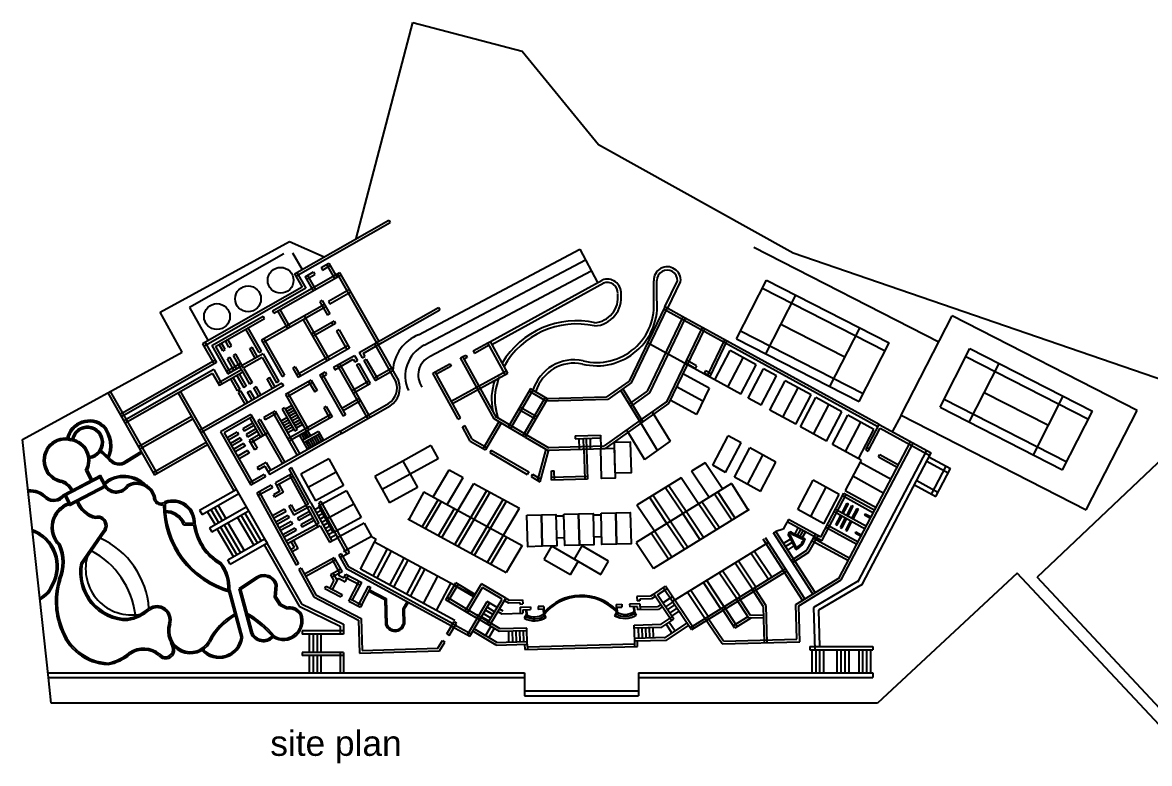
# Model space of a CAD drawing. Extents: x -2888 to 8486, y -2377 to 1555.
# Drawn here: x 596 to 1283, y -2377 to -1926 of the extents above; entities that cross this region are included whole.
import ezdxf

# ---------------------------------------------------------------- set-up
doc = ezdxf.new("R2010")
doc.units = 0
doc.layers.add('MIMIC_SIZE', color=7, linetype='CONTINUOUS')
doc.styles.get("Standard").update_dxf_attribs({"font": 'arial.ttf'})

msp = doc.modelspace()

# ---------------------------------------------------------------- linework, layer by layer
at = {"layer": 'MIMIC_SIZE', "color": 0}
for p, q in [((799.72, -2057.251), (834.29, -1925.551)), ((834.29, -1925.551), (900.88, -1943.031)), ((900.88, -1943.031), (947.295, -1999.959)), ((947.295, -1999.959), (1066.019, -2065.819)), ((762.163, -2078.669), (819.568, -2045.932)), ((819.568, -2045.932), (820.412, -2047.412)), ((763.008, -2080.15), (820.412, -2047.412)), ((680.356, -2102.005), (759.011, -2059.08)), ((759.011, -2059.08), (780.297, -2068.328)), ((755.61, -2066.509), (698.139, -2099.284)), ((761.002, -2065.975), (766.749, -2076.054)), ((837.807, -2115.827), (936.016, -2063.699)), ((936.016, -2063.699), (946.803, -2084.021)), ((1154.708, -2120.289), (1041.977, -2062.64)), ((1066.019, -2065.819), (1345.155, -2161.97)), ((778.325, -2074.905), (783.067, -2072.201)), ((779.17, -2076.386), (783.911, -2073.682)), ((781.586, -2073.045), (786.473, -2081.615)), ((783.067, -2072.201), (787.954, -2080.77)), ((841.183, -2122.188), (939.393, -2070.06)), ((748.653, -2101.222), (789.65, -2077.841)), ((749.497, -2102.702), (790.494, -2079.322)), ((762.163, -2078.669), (766.818, -2086.83)), ((763.644, -2077.825), (769.143, -2087.467)), ((768.615, -2080.443), (773.661, -2077.565)), ((768.615, -2080.443), (773.503, -2089.012)), ((769.46, -2081.923), (774.505, -2079.046)), ((770.096, -2079.598), (774.983, -2088.168)), ((773.661, -2077.565), (774.505, -2079.046)), ((778.325, -2074.905), (779.17, -2076.386)), ((788.169, -2078.686), (812.114, -2120.672)), ((789.65, -2077.841), (813.594, -2119.827)), ((844.769, -2128.944), (942.978, -2076.816)), ((766.818, -2086.83), (706.153, -2121.427)), ((769.143, -2087.467), (706.997, -2122.908)), ((881.488, -2119.947), (949.648, -2082.456)), ((882.452, -2121.699), (950.612, -2084.208)), ((981.033, -2094.299), (981.033, -2082.914)), ((983.023, -2094.094), (983.032, -2082.847)), ((987.754, -2098.764), (995.496, -2082.926)), ((989.551, -2099.642), (997.462, -2083.46)), ((1031.55, -2118.324), (1049.812, -2082.613)), ((1047.338, -2087.451), (1122.042, -2125.653)), ((1049.812, -2082.613), (1124.516, -2120.815)), ((795.612, -2088.296), (782.766, -2095.623)), ((796.457, -2089.777), (783.61, -2097.103)), ((1049.376, -2127.44), (1067.637, -2091.729)), ((698.139, -2099.284), (709.635, -2119.442)), ((780.42, -2097.28), (742.009, -2119.186)), ((781.264, -2098.761), (742.853, -2120.667)), ((748.653, -2101.222), (749.497, -2102.702)), ((759.499, -2111.174), (753.399, -2100.477)), ((779.784, -2099.605), (768.614, -2105.975)), ((779.106, -2094.976), (777.625, -2095.821)), ((777.625, -2095.821), (782.231, -2103.896)), ((779.106, -2094.976), (783.711, -2103.052)), ((782.766, -2095.623), (783.61, -2097.103)), ((814.797, -2119.141), (849.902, -2099.121)), ((815.642, -2120.622), (850.746, -2100.602)), ((849.902, -2099.121), (850.746, -2100.602)), ((987.748, -2098.776), (966.038, -2143.989)), ((989.259, -2099.502), (967.361, -2145.106)), ((1117.556, -2171.928), (987.022, -2100.289)), ((1000.301, -2105.665), (987.748, -2098.776)), ((693.722, -2126.496), (680.356, -2102.005)), ((711.688, -2122.302), (743.024, -2104.432)), ((714.013, -2122.939), (743.868, -2105.912)), ((743.868, -2105.912), (743.024, -2104.432)), ((758.018, -2112.018), (751.918, -2101.322)), ((767.456, -2106.636), (781.808, -2131.8)), ((768.093, -2104.311), (783.288, -2130.956)), ((786.246, -2107.497), (772.439, -2115.372)), ((783.711, -2103.052), (782.231, -2103.896)), ((783.711, -2103.052), (782.231, -2103.896)), ((786.246, -2107.497), (787.091, -2108.978)), ((998.79, -2104.94), (977.08, -2150.152)), ((1000.301, -2105.665), (978.403, -2151.27)), ((1118.363, -2170.459), (1000.301, -2105.665)), ((1131.908, -2164.874), (1162.875, -2104.318)), ((1275.606, -2161.967), (1162.875, -2104.318)), ((740.621, -2126.65), (732.494, -2112.399)), ((742.102, -2125.806), (733.975, -2111.555)), ((787.091, -2108.978), (773.283, -2116.853)), ((784.766, -2108.342), (785.61, -2109.822)), ((789.297, -2112.846), (787.816, -2113.69)), ((789.297, -2112.846), (787.816, -2113.69)), ((787.816, -2113.69), (794.135, -2124.77)), ((789.297, -2112.846), (795.615, -2123.926)), ((1010.528, -2111.382), (988.818, -2156.594)), ((1012.039, -2112.107), (990.141, -2157.712)), ((1034.024, -2113.486), (1108.728, -2151.688)), ((1097.559, -2129.555), (1058.507, -2109.584)), ((1088.429, -2147.411), (1106.69, -2111.7)), ((706.153, -2121.427), (713.112, -2133.63)), ((707.633, -2120.583), (714.592, -2132.786)), ((718.444, -2125.564), (716.226, -2121.676)), ((719.924, -2124.72), (717.707, -2120.832)), ((722.224, -2123.408), (720.007, -2119.521)), ((723.704, -2122.564), (721.487, -2118.676)), ((742.009, -2119.186), (754.616, -2141.292)), ((743.489, -2118.342), (756.096, -2140.448)), ((801.631, -2126.65), (814.797, -2119.141)), ((803.956, -2127.286), (815.642, -2120.622)), ((810.797, -2121.422), (823.956, -2144.497)), ((812.278, -2120.578), (825.503, -2143.767)), ((871.096, -2125.663), (880.02, -2120.755)), ((880.02, -2120.755), (881.488, -2119.947)), ((890.599, -2139.988), (880.02, -2120.755)), ((892.067, -2139.18), (881.488, -2119.947)), ((1034.153, -2151.993), (976.855, -2120.548)), ((1024.166, -2118.867), (1013.835, -2140.382)), ((1025.677, -2119.592), (1015.306, -2141.19)), ((1031.55, -2118.324), (1106.254, -2156.526)), ((1106.254, -2156.526), (1124.516, -2120.815)), ((596.426, -2179.594), (693.722, -2126.496)), ((711.688, -2122.302), (721.539, -2139.575)), ((714.013, -2122.939), (723.02, -2138.731)), ((718.444, -2125.564), (719.924, -2124.72)), ((722.224, -2123.408), (723.704, -2122.564)), ((726.372, -2127.62), (724.891, -2128.464)), ((729.848, -2137.155), (724.891, -2128.464)), ((731.328, -2136.311), (726.372, -2127.62)), ((742.981, -2127.347), (730.331, -2134.561)), ((734.834, -2124.136), (736.314, -2123.291)), ((738.215, -2130.065), (734.834, -2124.136)), ((739.696, -2129.221), (736.314, -2123.291)), ((740.621, -2126.65), (742.102, -2125.806)), ((742.981, -2127.347), (752.665, -2144.328)), ((794.771, -2122.445), (763.486, -2140.287)), ((795.615, -2123.926), (764.33, -2141.767)), ((785.852, -2135.649), (798.626, -2128.364)), ((798.626, -2128.364), (800.437, -2131.539)), ((801.631, -2126.65), (803.442, -2129.825)), ((803.956, -2127.286), (804.922, -2128.981)), ((864.767, -2129.145), (866.566, -2128.155)), ((866.566, -2128.155), (867.374, -2129.623)), ((871.096, -2125.663), (871.904, -2127.131)), ((880.828, -2122.223), (871.904, -2127.131)), ((1018.327, -2143.308), (1027.701, -2125.431)), ((1043.527, -2134.116), (1027.701, -2125.431)), ((1155.502, -2159.867), (1173.764, -2124.156)), ((1173.764, -2124.156), (1248.467, -2162.358)), ((713.748, -2131.305), (655.816, -2164.343)), ((714.592, -2132.786), (656.661, -2165.824)), ((720.695, -2138.095), (729.486, -2133.081)), ((722.755, -2129.683), (721.274, -2130.527)), ((725.233, -2137.469), (721.274, -2130.527)), ((721.539, -2139.575), (730.331, -2134.561)), ((726.713, -2136.624), (722.755, -2129.683)), ((742.345, -2129.672), (731.175, -2136.042)), ((742.345, -2129.672), (751.184, -2145.172)), ((762.59, -2135.275), (761.109, -2136.12)), ((762.59, -2135.275), (761.109, -2136.12)), ((762.59, -2135.275), (765.811, -2140.923)), ((786.696, -2137.129), (797.99, -2130.689)), ((788.073, -2134.382), (806.631, -2166.922)), ((789.553, -2133.538), (808.111, -2166.078)), ((797.99, -2130.689), (798.956, -2132.383)), ((798.956, -2132.383), (800.437, -2131.539)), ((799.939, -2134.107), (801.42, -2133.263)), ((799.939, -2134.107), (806.873, -2146.266)), ((801.42, -2133.263), (808.354, -2145.422)), ((803.442, -2129.825), (804.922, -2128.981)), ((804.425, -2131.549), (805.905, -2130.704)), ((804.425, -2131.549), (811.359, -2143.708)), ((805.905, -2130.704), (812.84, -2142.864)), ((847.918, -2138.412), (856.842, -2133.504)), ((857.65, -2134.972), (848.726, -2139.88)), ((856.842, -2133.504), (857.65, -2134.972)), ((863.298, -2129.952), (864.767, -2129.145)), ((883.741, -2167.118), (863.298, -2129.952)), ((885.21, -2166.311), (864.767, -2129.145)), ((867.374, -2129.623), (865.574, -2130.613)), ((1006.387, -2136.295), (1000.197, -2132.898)), ((1007.114, -2134.782), (1000.924, -2131.385)), ((1007.114, -2134.782), (1006.387, -2136.295)), ((1026.24, -2147.65), (1035.614, -2129.774)), ((1034.153, -2151.993), (1043.527, -2134.116)), ((1171.29, -2128.994), (1245.993, -2167.196)), ((1173.327, -2168.982), (1191.589, -2133.272)), ((712.914, -2137.027), (658.074, -2168.302)), ((712.278, -2139.352), (658.918, -2169.782)), ((712.278, -2139.352), (716.489, -2146.736)), ((712.914, -2137.027), (717.97, -2145.892)), ((729.848, -2137.155), (715.645, -2145.255)), ((730.692, -2138.636), (716.489, -2146.736)), ((728.974, -2149.172), (725.015, -2142.23)), ((727.228, -2140.968), (731.187, -2147.91)), ((728.709, -2140.123), (732.668, -2147.065)), ((729.848, -2137.155), (734.804, -2145.847)), ((731.328, -2136.311), (736.285, -2145.002)), ((745.434, -2142.724), (746.915, -2141.879)), ((750.296, -2147.809), (746.915, -2141.879)), ((754.616, -2141.292), (756.096, -2140.448)), ((761.109, -2136.12), (764.33, -2141.767)), ((777.515, -2140.403), (780.9, -2138.473)), ((777.515, -2140.403), (791.746, -2165.357)), ((778.359, -2141.884), (781.744, -2139.953)), ((778.996, -2139.559), (793.227, -2164.513)), ((780.9, -2138.473), (781.744, -2139.953)), ((785.852, -2135.649), (786.696, -2137.129)), ((810.515, -2142.227), (821.162, -2136.155)), ((811.359, -2143.708), (822.006, -2137.636)), ((846.45, -2139.22), (847.918, -2138.412)), ((861.82, -2167.163), (846.45, -2139.22)), ((863.289, -2166.355), (847.918, -2138.412)), ((857.69, -2156.177), (891.26, -2137.711)), ((858.498, -2157.645), (892.067, -2139.18)), ((886.1, -2144.179), (887.185, -2141.194)), ((1014.755, -2148.365), (998.826, -2139.624)), ((1012.566, -2137.774), (1011.839, -2139.287)), ((1015.306, -2141.19), (1011.839, -2139.287)), ((1016.033, -2139.677), (1012.566, -2137.774)), ((1038.639, -2154.455), (1048.013, -2136.578)), ((1046.552, -2158.798), (1055.926, -2140.921)), ((1055.926, -2140.921), (1048.013, -2136.578)), ((754.515, -2145.403), (704.198, -2174.098)), ((755.36, -2146.883), (705.042, -2175.579)), ((727.493, -2150.016), (723.535, -2143.074)), ((728.974, -2149.172), (727.493, -2150.016)), ((732.668, -2147.065), (731.187, -2147.91)), ((736.285, -2145.002), (734.804, -2145.847)), ((737.302, -2148.253), (738.783, -2147.408)), ((740.151, -2153.248), (737.302, -2148.253)), ((741.631, -2152.404), (738.783, -2147.408)), ((748.816, -2148.653), (745.434, -2142.724)), ((752.665, -2144.328), (751.184, -2145.172)), ((754.515, -2145.403), (755.36, -2146.883)), ((772.257, -2143.402), (756.689, -2152.28)), ((773.101, -2144.882), (757.534, -2153.76)), ((770.776, -2144.246), (774.45, -2150.689)), ((772.257, -2143.402), (775.931, -2149.845)), ((796.957, -2149.959), (807.51, -2143.941)), ((797.801, -2151.44), (808.354, -2145.422)), ((826.349, -2148.691), (826.378, -2148.743)), ((905.943, -2148.815), (892.354, -2172.137)), ((916.324, -2154.865), (905.943, -2148.815)), ((966.038, -2143.989), (952.047, -2153.879)), ((967.361, -2145.106), (953.014, -2155.247)), ((962.284, -2148.695), (974.493, -2168.773)), ((1010.921, -2156.349), (994.993, -2147.607)), ((1014.755, -2148.365), (1007.088, -2164.332)), ((1051.779, -2161.666), (1061.152, -2143.789)), ((1059.692, -2166.009), (1069.065, -2148.132)), ((1076.978, -2152.475), (1061.152, -2143.789)), ((648.353, -2151.255), (676.927, -2201.359)), ((649.849, -2150.439), (678.407, -2200.515)), ((691.228, -2151.356), (725.16, -2210.856)), ((692.708, -2150.512), (744.07, -2240.574)), ((729.518, -2150.126), (728.038, -2150.97)), ((732.14, -2158.163), (728.038, -2150.97)), ((733.62, -2157.319), (729.518, -2150.126)), ((733.568, -2150.729), (735.049, -2149.884)), ((736.417, -2155.724), (733.568, -2150.729)), ((737.898, -2154.88), (735.049, -2149.884)), ((756.689, -2152.28), (769.487, -2174.72)), ((758.17, -2151.435), (770.967, -2173.876)), ((775.931, -2149.845), (774.45, -2150.689)), ((801.611, -2154.681), (791.053, -2160.702)), ((802.456, -2156.161), (791.898, -2162.182)), ((907.391, -2149.659), (893.802, -2172.981)), ((914.876, -2154.021), (901.287, -2177.342)), ((916.324, -2154.865), (902.735, -2178.186)), ((915.432, -2156.284), (905.1, -2150.263)), ((953.014, -2155.247), (915.432, -2156.284)), ((952.047, -2153.879), (916.324, -2154.865)), ((960.852, -2149.565), (973.121, -2169.743)), ((977.08, -2150.152), (965.98, -2157.999)), ((978.403, -2151.27), (966.853, -2159.434)), ((1007.088, -2164.332), (991.16, -2155.59)), ((1046.552, -2158.798), (1038.639, -2154.455)), ((1067.605, -2170.352), (1076.978, -2152.475)), ((1070.553, -2171.97), (1079.926, -2154.093)), ((1095.752, -2162.778), (1079.926, -2154.093)), ((1157.976, -2155.029), (1232.679, -2193.231)), ((1221.511, -2171.098), (1182.458, -2151.127)), ((1212.38, -2188.953), (1230.642, -2153.243)), ((750.374, -2162.301), (743.43, -2166.261)), ((750.374, -2162.301), (765.325, -2188.517)), ((756.134, -2160.291), (754.653, -2161.135)), ((754.653, -2161.135), (762.277, -2174.504)), ((756.134, -2160.291), (763.758, -2173.66)), ((760.485, -2158.936), (756.618, -2161.141)), ((761.308, -2160.379), (757.441, -2162.584)), ((762.131, -2161.822), (758.265, -2164.028)), ((781.427, -2159.482), (779.947, -2160.327)), ((779.947, -2160.327), (783.573, -2166.686)), ((781.427, -2159.482), (785.054, -2165.842)), ((789.97, -2174.462), (819.51, -2157.615)), ((790.814, -2175.942), (820.384, -2159.079)), ((884.708, -2160.592), (886.018, -2166.505)), ((909.005, -2167.315), (898.672, -2161.294)), ((909.897, -2165.895), (899.516, -2159.846)), ((989.174, -2156.343), (950.805, -2183.464)), ((990.141, -2157.712), (951.359, -2185.125)), ((988.818, -2156.594), (973.62, -2167.338)), ((980.137, -2162.731), (991.027, -2180.641)), ((1067.605, -2170.352), (1051.779, -2161.666)), ((1078.466, -2176.312), (1087.839, -2158.436)), ((1086.379, -2180.655), (1095.752, -2162.778)), ((1155.502, -2159.867), (1230.205, -2198.069)), ((1321.402, -2162.493), (1214.6, -2263.458)), ((1230.205, -2198.069), (1248.467, -2162.358)), ((1244.639, -2222.523), (1275.606, -2161.967)), ((699.389, -2165.666), (667.079, -2184.092)), ((700.233, -2167.147), (667.924, -2185.573)), ((735.58, -2164.319), (717.023, -2174.901)), ((736.424, -2165.799), (719.348, -2175.537)), ((736.661, -2169.656), (730.596, -2173.114)), ((734.943, -2166.644), (741.53, -2178.192)), ((735.58, -2164.319), (743.01, -2177.348)), ((741.325, -2167.462), (739.844, -2168.306)), ((739.844, -2168.306), (754.795, -2194.522)), ((741.325, -2167.462), (756.275, -2193.678)), ((743.43, -2166.261), (744.275, -2167.742)), ((751.218, -2163.782), (744.275, -2167.742)), ((748.893, -2163.145), (763.844, -2189.361)), ((757.607, -2166.316), (753.877, -2168.443)), ((758.43, -2167.759), (754.7, -2169.887)), ((759.254, -2169.202), (755.523, -2171.33)), ((784.21, -2164.361), (758.084, -2179.261)), ((785.054, -2165.842), (758.928, -2180.741)), ((762.955, -2163.266), (759.088, -2165.471)), ((763.778, -2164.709), (759.911, -2166.915)), ((764.601, -2166.153), (760.734, -2168.358)), ((765.424, -2167.596), (761.557, -2169.802)), ((766.247, -2169.04), (762.381, -2171.245)), ((793.227, -2164.513), (791.746, -2165.357)), ((861.82, -2167.163), (863.289, -2166.355)), ((886.599, -2168.784), (877.051, -2185.17)), ((888.047, -2169.628), (878.499, -2186.014)), ((892.354, -2172.137), (883.741, -2167.118)), ((893.197, -2170.689), (884.585, -2165.67)), ((972.287, -2168.28), (983.177, -2186.19)), ((1090.026, -2182.657), (1099.399, -2164.78)), ((1097.939, -2186.999), (1107.312, -2169.123)), ((1115.225, -2173.465), (1099.399, -2164.78)), ((1131.908, -2164.874), (1126.417, -2174.879)), ((1131.908, -2164.874), (1244.639, -2222.523)), ((717.023, -2174.901), (735.581, -2207.442)), ((719.348, -2175.537), (737.061, -2206.597)), ((727.131, -2175.091), (721.066, -2178.549)), ((727.975, -2176.571), (721.91, -2180.03)), ((727.131, -2175.091), (727.975, -2176.571)), ((730.596, -2173.114), (731.441, -2174.595)), ((737.505, -2171.136), (731.441, -2174.595)), ((738.667, -2173.174), (732.603, -2176.632)), ((732.603, -2176.632), (733.447, -2178.113)), ((739.512, -2174.654), (733.447, -2178.113)), ((740.685, -2176.712), (734.62, -2180.17)), ((745.986, -2175.651), (735.465, -2181.651)), ((789.97, -2174.462), (746.178, -2199.436)), ((790.814, -2175.942), (747.023, -2200.916)), ((760.077, -2170.646), (756.346, -2172.773)), ((760.9, -2172.089), (757.169, -2174.217)), ((761.723, -2173.533), (757.993, -2175.66)), ((763.758, -2173.66), (762.277, -2174.504)), ((767.071, -2170.483), (763.204, -2172.688)), ((766.401, -2176.48), (768.162, -2179.568)), ((776.712, -2174.693), (766.941, -2180.265)), ((767.622, -2175.783), (769.384, -2178.872)), ((777.556, -2176.174), (767.785, -2181.746)), ((768.844, -2175.087), (770.605, -2178.175)), ((770.065, -2174.39), (771.826, -2177.479)), ((776.712, -2174.693), (779.866, -2180.224)), ((789.97, -2174.462), (790.814, -2175.942)), ((864.454, -2171.951), (865.922, -2171.144)), ((869.213, -2180.603), (864.454, -2171.951)), ((870.458, -2179.389), (865.922, -2171.144)), ((902.686, -2178.158), (892.354, -2172.137)), ((903.578, -2176.738), (893.197, -2170.689)), ((903.53, -2176.71), (917.147, -2184.645)), ((964.436, -2173.829), (975.326, -2191.739)), ((1086.379, -2180.655), (1070.553, -2171.97)), ((1105.852, -2191.342), (1115.225, -2173.465)), ((1110.225, -2185.978), (1118.363, -2170.459)), ((1111.695, -2186.785), (1119.054, -2172.75)), ((1118.363, -2170.459), (1150.024, -2187.835)), ((1119.054, -2172.75), (1149.246, -2189.319)), ((612.263, -2324.74), (596.426, -2179.594)), ((708.392, -2181.453), (676.082, -2199.878)), ((709.236, -2182.933), (676.927, -2201.359)), ((729.137, -2178.609), (723.072, -2182.068)), ((729.981, -2180.09), (723.917, -2183.548)), ((731.155, -2182.147), (725.09, -2185.606)), ((731.999, -2183.628), (725.934, -2187.086)), ((729.137, -2178.609), (729.981, -2180.09)), ((731.155, -2182.147), (731.999, -2183.628)), ((734.62, -2180.17), (737.827, -2185.793)), ((736.101, -2179.326), (739.307, -2184.948)), ((765.18, -2177.176), (770.095, -2185.796)), ((769.007, -2181.049), (771.317, -2185.1)), ((770.228, -2180.353), (772.538, -2184.403)), ((771.449, -2179.656), (773.759, -2183.707)), ((772.671, -2178.96), (774.981, -2183.01)), ((773.892, -2178.263), (776.202, -2182.314)), ((775.113, -2177.567), (777.423, -2181.617)), ((776.335, -2176.87), (778.645, -2180.921)), ((845.253, -2183.391), (828.223, -2192.743)), ((845.253, -2183.391), (849.705, -2191.498)), ((869.213, -2180.603), (878.499, -2186.014)), ((870.458, -2179.389), (879.342, -2184.566)), ((902.686, -2178.158), (916.303, -2186.093)), ((916.257, -2184.417), (950.805, -2183.464)), ((933.123, -2177.47), (948.592, -2177.043)), ((933.123, -2177.47), (933.169, -2179.145)), ((933.169, -2179.145), (948.638, -2178.718)), ((935.504, -2179.08), (935.683, -2185.558)), ((937.98, -2179.012), (938.159, -2185.489)), ((939.98, -2178.957), (940.159, -2185.434)), ((942.218, -2178.895), (942.397, -2185.372)), ((948.592, -2177.043), (948.817, -2185.195)), ((991.027, -2180.641), (975.326, -2191.739)), ((1016.963, -2195.301), (1026.337, -2177.424)), ((1024.876, -2199.644), (1034.25, -2181.767)), ((1034.25, -2181.767), (1026.337, -2177.424)), ((1107.39, -2192.186), (1090.026, -2182.657)), ((1093.878, -2264.433), (1137.597, -2181.051)), ((1095.362, -2265.211), (1139.082, -2181.829)), ((643.865, -2187.079), (648.835, -2191.69)), ((644.545, -2186.346), (649.515, -2190.957)), ((659.429, -2192.671), (668.633, -2186.9)), ((659.96, -2193.518), (669.164, -2187.748)), ((733.586, -2186.411), (727.522, -2189.87)), ((734.431, -2187.892), (728.366, -2191.35)), ((733.586, -2186.411), (734.431, -2187.892)), ((737.827, -2185.793), (739.307, -2184.948)), ((881.979, -2186.102), (881.135, -2187.55)), ((881.135, -2187.55), (904.005, -2200.877)), ((881.979, -2186.102), (904.849, -2199.429)), ((915.389, -2185.56), (910.241, -2204.511)), ((917.006, -2185.999), (911.74, -2205.385)), ((916.303, -2186.093), (951.359, -2185.125)), ((938.484, -2185.48), (938.991, -2203.865)), ((940.159, -2185.434), (940.667, -2203.819)), ((1030.304, -2202.622), (1039.677, -2184.746)), ((1038.217, -2206.965), (1047.59, -2189.088)), ((1055.503, -2193.431), (1039.677, -2184.746)), ((1105.436, -2266.558), (1147.452, -2186.423)), ((1108.033, -2267.92), (1150.024, -2187.835)), ((1110.225, -2185.978), (1111.695, -2186.785)), ((1111.004, -2184.494), (1112.473, -2185.3)), ((1118.012, -2190.252), (1118.791, -2188.767)), ((1118.012, -2190.252), (1129.475, -2196.542)), ((1118.791, -2188.767), (1130.281, -2195.073)), ((1148.785, -2190.198), (1161.818, -2197.351)), ((744.797, -2193.573), (739.326, -2196.693)), ((739.326, -2196.693), (740.17, -2198.173)), ((744.161, -2195.898), (740.17, -2198.173)), ((744.161, -2195.898), (746.178, -2199.436)), ((744.797, -2193.573), (747.659, -2198.591)), ((758.807, -2197.484), (760.276, -2196.677)), ((772.101, -2218.21), (760.276, -2196.677)), ((783.041, -2191.407), (766.01, -2200.759)), ((783.041, -2191.407), (787.492, -2199.514)), ((828.223, -2192.743), (811.193, -2202.095)), ((828.223, -2192.743), (832.675, -2200.85)), ((828.223, -2192.743), (832.675, -2200.85)), ((849.705, -2191.498), (832.675, -2200.85)), ((1012.345, -2193.893), (1004.089, -2198.992)), ((1022.999, -2209.797), (1012.345, -2193.893)), ((1024.876, -2199.644), (1016.963, -2195.301)), ((1046.13, -2211.308), (1055.503, -2193.431)), ((1106.759, -2193.414), (1097.705, -2210.683)), ((1107.39, -2192.186), (1106.759, -2193.414)), ((1106.759, -2193.414), (1125.673, -2203.794)), ((1147.374, -2192.769), (1160.456, -2199.949)), ((1150.327, -2212.95), (1159.247, -2195.94)), ((1152.899, -2214.362), (1161.818, -2197.351)), ((621.494, -2213.171), (644.017, -2201.38)), ((621.958, -2214.057), (644.481, -2202.266)), ((634.803, -2198.329), (637.918, -2204.573)), ((635.931, -2198.35), (638.804, -2204.109)), ((646.68, -2208.622), (643.131, -2201.844)), ((647.566, -2208.158), (644.017, -2201.38)), ((743.602, -2200.905), (734.736, -2205.961)), ((744.446, -2202.386), (735.581, -2207.442)), ((743.602, -2200.905), (744.446, -2202.386)), ((746.178, -2199.436), (747.023, -2200.916)), ((760.538, -2200.635), (750.52, -2206.136)), ((761.344, -2202.104), (751.327, -2207.605)), ((770.632, -2219.017), (758.807, -2197.484)), ((759.069, -2201.442), (776.399, -2233.001)), ((766.01, -2200.759), (770.462, -2208.866)), ((787.492, -2199.514), (770.462, -2208.866)), ((787.492, -2199.514), (791.944, -2207.62)), ((811.193, -2202.095), (815.645, -2210.202)), ((832.675, -2200.85), (815.645, -2210.202)), ((832.675, -2200.85), (837.126, -2208.957)), ((846.617, -2214.666), (856.377, -2198.198)), ((855.142, -2219.301), (864.902, -2202.833)), ((856.377, -2198.198), (864.902, -2202.833)), ((904.849, -2199.429), (904.005, -2200.877)), ((907.107, -2200.745), (906.263, -2202.193)), ((906.263, -2202.193), (911.74, -2205.385)), ((907.107, -2200.745), (912.195, -2203.71)), ((918.655, -2198.807), (920.331, -2198.76)), ((918.81, -2204.422), (918.655, -2198.807)), ((940.62, -2202.143), (918.764, -2202.747)), ((940.667, -2203.819), (918.81, -2204.422)), ((920.486, -2204.376), (920.331, -2198.76)), ((997.734, -2202.916), (970.783, -2219.559)), ((1008.388, -2218.82), (997.734, -2202.916)), ((1014.743, -2214.896), (1004.089, -2198.992)), ((1046.13, -2211.308), (1030.304, -2202.622)), ((1102.331, -2201.86), (1121.244, -2212.239)), ((624.579, -2219.064), (647.102, -2207.272)), ((625.043, -2219.95), (647.566, -2208.158)), ((704.337, -2222.775), (726.664, -2210.053)), ((747.963, -2207.54), (739.167, -2212.37)), ((748.77, -2209.009), (739.974, -2213.839)), ((747.963, -2207.54), (748.77, -2209.009)), ((753.254, -2211.116), (749.295, -2213.29)), ((751.327, -2207.605), (750.52, -2206.136)), ((753.254, -2211.116), (751.327, -2207.605)), ((755.53, -2211.778), (752.796, -2206.799)), ((770.462, -2208.866), (774.914, -2216.972)), ((791.944, -2207.62), (774.914, -2216.972)), ((793.795, -2210.991), (776.765, -2220.343)), ((793.795, -2210.991), (798.247, -2219.098)), ((815.645, -2210.202), (820.096, -2218.309)), ((837.126, -2208.957), (820.096, -2218.309)), ((861.703, -2222.869), (871.464, -2206.401)), ((869.583, -2227.153), (879.343, -2210.685)), ((871.464, -2206.401), (899.292, -2221.533)), ((1028.463, -2206.423), (970.349, -2242.31)), ((998.728, -2224.786), (988.074, -2208.882)), ((1000.757, -2223.532), (990.104, -2207.628)), ((1028.463, -2206.423), (1038.298, -2222.35)), ((1068.808, -2222.286), (1078.181, -2204.409)), ((1076.721, -2226.629), (1086.094, -2208.752)), ((1094.007, -2213.095), (1078.181, -2204.409)), ((1097.705, -2210.683), (1116.618, -2221.063)), ((1139.866, -2207.209), (1152.899, -2214.362)), ((1141.277, -2204.638), (1154.261, -2211.764)), ((621.181, -2213.428), (621.494, -2213.171)), ((621.494, -2213.171), (625.043, -2219.95)), ((622.38, -2212.708), (625.929, -2219.486)), ((705.798, -2225.339), (728.159, -2212.598)), ((739.167, -2212.37), (763.189, -2256.113)), ((740.636, -2211.564), (764.658, -2255.306)), ((750.102, -2214.759), (749.295, -2213.29)), ((755.53, -2211.778), (750.102, -2214.759)), ((778.457, -2217.336), (776.988, -2218.142)), ((795.578, -2248.513), (778.457, -2217.336)), ((840.976, -2211.598), (832.034, -2228.043)), ((839.873, -2232.773), (849.633, -2216.306)), ((840.976, -2211.598), (900.98, -2244.225)), ((841.969, -2233.913), (851.729, -2217.445)), ((871.678, -2228.292), (881.438, -2211.825)), ((879.557, -2232.577), (889.317, -2216.109)), ((881.653, -2233.716), (891.413, -2217.248)), ((989.068, -2230.751), (978.414, -2214.847)), ((991.097, -2229.498), (980.443, -2213.594)), ((1021.071, -2233.471), (1010.418, -2217.567)), ((1028.702, -2228.759), (1018.048, -2212.854)), ((1030.732, -2227.505), (1020.078, -2211.601)), ((1082.809, -2239.161), (1096.852, -2212.378)), ((1083.5, -2241.452), (1098.322, -2213.184)), ((1084.634, -2230.971), (1094.007, -2213.095)), ((1096.074, -2213.862), (1114.959, -2224.227)), ((1096.852, -2212.378), (1115.766, -2222.757)), ((704.337, -2222.775), (705.798, -2225.339)), ((709.011, -2223.508), (713.725, -2231.521)), ((710.4, -2233.416), (732.727, -2220.694)), ((711.207, -2222.256), (715.922, -2230.269)), ((711.861, -2235.979), (733.995, -2223.368)), ((713.404, -2221.005), (718.118, -2229.018)), ((715.6, -2219.753), (720.315, -2227.766)), ((731.799, -2224.619), (741.742, -2241.52)), ((755.994, -2222.165), (748.667, -2226.188)), ((756.801, -2223.634), (749.474, -2227.657)), ((755.994, -2222.165), (756.801, -2223.634)), ((758.657, -2220.251), (760.126, -2219.444)), ((758.657, -2220.251), (761.717, -2225.824)), ((760.126, -2219.444), (762.38, -2223.548)), ((771.438, -2220.486), (761.717, -2225.824)), ((770.632, -2219.017), (762.38, -2223.548)), ((771.218, -2223.565), (763.891, -2227.589)), ((771.438, -2220.486), (777.062, -2230.725)), ((772.101, -2218.21), (779.337, -2231.388)), ((774.372, -2222.346), (778.156, -2220.268)), ((775.428, -2224.269), (779.212, -2222.192)), ((776.484, -2226.193), (780.268, -2224.115)), ((776.765, -2220.343), (781.217, -2228.45)), ((794.109, -2249.319), (776.988, -2218.142)), ((798.247, -2219.098), (781.217, -2228.45)), ((798.247, -2219.098), (802.699, -2227.204)), ((849.848, -2238.197), (859.608, -2221.729)), ((851.943, -2239.336), (861.703, -2222.869)), ((889.532, -2238), (899.292, -2221.533)), ((981.437, -2235.464), (970.783, -2219.559)), ((1039.116, -2222.327), (981.003, -2258.214)), ((1009.381, -2240.69), (998.728, -2224.786)), ((1011.411, -2239.436), (1000.757, -2223.532)), ((1019.042, -2234.724), (1008.388, -2218.82)), ((1084.634, -2230.971), (1068.808, -2222.286)), ((1090.962, -2223.612), (1109.847, -2233.976)), ((1091.74, -2222.127), (1110.653, -2232.507)), ((1095.819, -2224.366), (1098.975, -2218.346)), ((1096.553, -2224.769), (1099.709, -2218.75)), ((1098.708, -2225.952), (1101.864, -2219.932)), ((1098.975, -2218.346), (1099.709, -2218.75)), ((1099.443, -2226.355), (1102.599, -2220.336)), ((1101.86, -2227.681), (1105.016, -2221.662)), ((1101.864, -2219.932), (1102.599, -2220.336)), ((1102.595, -2228.084), (1105.751, -2222.065)), ((1105.016, -2221.662), (1105.751, -2222.065)), ((1109.571, -2225.601), (1109.96, -2224.858)), ((1109.96, -2224.858), (1113.585, -2226.848)), ((694.566, -2231.642), (700.685, -2231.642)), ((695.224, -2230.642), (701.71, -2230.642)), ((719.342, -2231.717), (729.286, -2248.617)), ((721.539, -2230.465), (731.482, -2247.366)), ((727.406, -2227.122), (737.349, -2244.023)), ((729.602, -2225.871), (739.546, -2242.771)), ((758.057, -2225.922), (750.731, -2229.945)), ((758.864, -2227.391), (751.537, -2231.414)), ((760.112, -2229.664), (752.786, -2233.687)), ((760.919, -2231.133), (753.592, -2235.156)), ((777.062, -2230.725), (757.161, -2241.654)), ((758.057, -2225.922), (758.864, -2227.391)), ((760.112, -2229.664), (760.919, -2231.133)), ((763.891, -2227.589), (764.698, -2229.058)), ((772.024, -2225.034), (764.698, -2229.058)), ((773.397, -2227.534), (766.07, -2231.557)), ((766.07, -2231.557), (766.877, -2233.026)), ((774.204, -2229.003), (766.877, -2233.026)), ((777.541, -2228.116), (781.324, -2226.038)), ((778.597, -2230.039), (782.38, -2227.961)), ((779.337, -2231.388), (784.873, -2241.469)), ((779.653, -2231.962), (783.437, -2229.884)), ((781.217, -2228.45), (785.669, -2236.556)), ((802.699, -2227.204), (785.669, -2236.556)), ((804.55, -2230.575), (787.52, -2239.927)), ((804.55, -2230.575), (809.001, -2238.682)), ((831.215, -2228.066), (891.22, -2260.693)), ((859.822, -2243.621), (869.583, -2227.153)), ((861.918, -2244.76), (871.678, -2228.292)), ((921.49, -2226.203), (926.383, -2226.068)), ((944.126, -2225.578), (949.019, -2225.443)), ((999.721, -2246.655), (989.068, -2230.751)), ((1001.751, -2245.402), (991.097, -2229.498)), ((1061.417, -2231.71), (1060.001, -2234.291)), ((1063.226, -2228.414), (1061.417, -2231.71)), ((1083.5, -2241.452), (1062.42, -2229.884)), ((1082.809, -2239.161), (1063.226, -2228.414)), ((1086.765, -2231.615), (1105.679, -2241.995)), ((1091.969, -2231.708), (1095.04, -2225.85)), ((1091.969, -2231.708), (1092.704, -2232.111)), ((1092.704, -2232.111), (1095.775, -2226.253)), ((1094.859, -2233.294), (1097.93, -2227.436)), ((1095.593, -2233.697), (1098.665, -2227.839)), ((1098.01, -2235.023), (1101.082, -2229.166)), ((1098.745, -2235.427), (1101.816, -2229.569)), ((1109.571, -2225.601), (1113.196, -2227.59)), ((645.491, -2235.51), (631.858, -2255.219)), ((646.314, -2236.079), (632.681, -2255.787)), ((710.4, -2233.416), (711.861, -2235.979)), ((714.949, -2234.22), (724.893, -2251.12)), ((717.146, -2232.968), (727.089, -2249.869)), ((762.292, -2233.632), (754.965, -2237.656)), ((763.098, -2235.101), (755.772, -2239.125)), ((777.868, -2232.194), (757.967, -2243.123)), ((762.292, -2233.632), (763.098, -2235.101)), ((777.868, -2232.194), (783.404, -2242.276)), ((780.709, -2233.885), (784.493, -2231.808)), ((781.705, -2235.699), (785.489, -2233.622)), ((782.761, -2237.623), (786.545, -2235.545)), ((783.817, -2239.546), (787.601, -2237.468)), ((869.797, -2249.044), (879.557, -2232.577)), ((871.893, -2250.184), (881.653, -2233.716)), ((879.772, -2254.468), (889.532, -2238)), ((990.061, -2252.621), (979.407, -2236.717)), ((992.09, -2251.368), (981.437, -2235.464)), ((1054.058, -2236.511), (1055.497, -2235.65)), ((1077.806, -2273.459), (1054.058, -2236.511)), ((1060.001, -2234.291), (1055.497, -2235.65)), ((1079.468, -2272.946), (1055.497, -2235.65)), ((1063.361, -2238.425), (1067.548, -2246.598)), ((1064.049, -2237.929), (1068.294, -2246.216)), ((1065.038, -2237.124), (1073.024, -2240.918)), ((1065.586, -2236.456), (1073.384, -2240.161)), ((1067.137, -2237.193), (1069.128, -2233.565)), ((1068.69, -2238.045), (1070.681, -2234.417)), ((1070.168, -2238.857), (1072.159, -2235.229)), ((1071.593, -2239.639), (1073.584, -2236.011)), ((1074.397, -2247.087), (1079.687, -2237.448)), ((1075.663, -2248.264), (1081.156, -2238.255)), ((1085.987, -2233.1), (1104.872, -2243.464)), ((1094.859, -2233.294), (1095.593, -2233.697)), ((1098.01, -2235.023), (1098.745, -2235.427)), ((1103.804, -2236.599), (1104.194, -2235.857)), ((1103.804, -2236.599), (1107.429, -2238.588)), ((1104.194, -2235.857), (1107.818, -2237.846)), ((721.567, -2253.015), (743.939, -2240.268)), ((723.028, -2255.579), (745.356, -2242.857)), ((743.618, -2243.847), (764.928, -2281.248)), ((743.939, -2240.268), (745.4, -2242.832)), ((745.356, -2242.857), (766.359, -2279.72)), ((762.134, -2245.404), (759.895, -2246.633)), ((762.134, -2245.404), (760.206, -2241.894)), ((764.409, -2246.066), (761.675, -2241.087)), ((783.404, -2242.276), (788.657, -2239.391)), ((809.001, -2238.682), (791.971, -2248.034)), ((802.268, -2258.589), (810.959, -2242.108)), ((809.001, -2238.682), (811.83, -2240.456)), ((810.959, -2242.108), (811.83, -2240.456)), ((872.168, -2275.39), (810.959, -2242.108)), ((881.867, -2255.607), (891.627, -2239.14)), ((900.98, -2244.225), (891.22, -2260.693)), ((914.242, -2252.682), (918.924, -2244.575)), ((935.059, -2253.894), (918.924, -2244.575)), ((921.858, -2239.539), (926.751, -2239.404)), ((932.725, -2252.546), (937.407, -2244.439)), ((953.542, -2253.758), (937.407, -2244.439)), ((944.494, -2238.915), (949.387, -2238.78)), ((970.349, -2242.31), (981.003, -2258.214)), ((1050.673, -2242.533), (992.56, -2278.42)), ((1071.473, -2277.323), (1047.726, -2240.375)), ((1073.136, -2276.81), (1049.164, -2239.514)), ((1064.332, -2240.321), (1060.204, -2242.974)), ((1065.37, -2242.346), (1061.429, -2244.879)), ((1066.453, -2244.46), (1062.707, -2246.868)), ((1077.542, -2241.315), (1099.64, -2253.443)), ((1078.348, -2239.845), (1100.447, -2251.973)), ((764.409, -2246.066), (760.702, -2248.102)), ((786.391, -2251.646), (768.149, -2261.663)), ((786.391, -2251.646), (791.098, -2260.217)), ((790.772, -2249.24), (789.143, -2250.135)), ((789.143, -2250.135), (793.741, -2258.508)), ((791.579, -2250.709), (789.949, -2251.604)), ((790.612, -2249.328), (794.973, -2257.27)), ((791.579, -2250.709), (795.578, -2248.513)), ((810.056, -2262.824), (818.747, -2246.343)), ((812.484, -2264.144), (821.175, -2247.663)), ((820.272, -2268.379), (828.963, -2251.898)), ((1050.912, -2264.868), (1040.259, -2248.964)), ((1052.942, -2263.615), (1042.288, -2247.711)), ((1064.835, -2253.278), (1074.397, -2247.087)), ((1065.746, -2254.685), (1075.663, -2248.264)), ((723.028, -2255.579), (721.567, -2253.015)), ((764.658, -2255.306), (763.189, -2256.113)), ((766.18, -2258.078), (764.711, -2258.885)), ((764.711, -2258.885), (773.829, -2275.489)), ((766.18, -2258.078), (775.053, -2274.236)), ((787.198, -2253.115), (768.955, -2263.132)), ((790.291, -2258.748), (784.163, -2262.113)), ((784.922, -2252.453), (789.629, -2261.024)), ((857.902, -2293.395), (793.741, -2258.508)), ((858.702, -2291.922), (794.973, -2257.27)), ((859.857, -2289.903), (802.268, -2258.589)), ((822.769, -2269.568), (831.46, -2253.087)), ((830.557, -2273.803), (839.248, -2257.322)), ((832.916, -2275.254), (841.607, -2258.773)), ((914.242, -2252.682), (930.376, -2262.001)), ((930.376, -2262.001), (935.059, -2253.894)), ((932.725, -2252.546), (948.859, -2261.865)), ((948.859, -2261.865), (953.542, -2253.758)), ((1061.327, -2258.437), (1003.214, -2294.324)), ((1041.252, -2270.834), (1030.599, -2254.93)), ((1043.282, -2269.58), (1032.628, -2253.676)), ((738.895, -2263.544), (728.254, -2270.573)), ((739.446, -2264.378), (728.527, -2271.591)), ((783.82, -2270.208), (786.166, -2265.759)), ((784.163, -2262.113), (786.166, -2265.759)), ((791.098, -2260.217), (784.97, -2263.582)), ((785.302, -2270.99), (788.913, -2264.143)), ((785.632, -2261.307), (788.069, -2265.743)), ((788.682, -2261.544), (789.286, -2262.445)), ((788.913, -2264.143), (792.996, -2266.297)), ((789.286, -2262.445), (792.296, -2264.032)), ((792.296, -2264.032), (793.496, -2261.756)), ((792.715, -2263.238), (802.34, -2268.314)), ((792.996, -2266.297), (794.979, -2262.537)), ((793.496, -2261.756), (803.122, -2266.832)), ((795.265, -2278.138), (801.64, -2266.05)), ((840.704, -2279.489), (849.395, -2263.008)), ((1062.233, -2259.847), (1004.147, -2295.717)), ((1023.961, -2281.512), (1013.307, -2265.607)), ((1031.592, -2276.799), (1020.938, -2260.895)), ((1033.621, -2275.546), (1022.968, -2259.642)), ((1067.725, -2280.111), (1094.489, -2263.781)), ((1069.427, -2281.036), (1095.362, -2265.211)), ((1105.876, -2265.788), (1078.495, -2281.97)), ((1202.485, -2261.02), (1117.5, -2340.4)), ((1298.239, -2363.36), (1202.485, -2261.02)), ((1298.239, -2352.851), (1214.6, -2263.458)), ((721.645, -2271.156), (729.589, -2300.747)), ((722.768, -2271.482), (730.554, -2300.488)), ((728.254, -2270.573), (735.567, -2297.812)), ((729.133, -2269.992), (736.532, -2297.553)), ((749.948, -2275.67), (750.6, -2268.577)), ((750.975, -2275.422), (751.612, -2268.493)), ((780.729, -2270.473), (781.511, -2268.99)), ((780.729, -2270.473), (790.354, -2275.549)), ((781.511, -2268.99), (791.136, -2274.066)), ((797.529, -2277.437), (803.122, -2266.832)), ((800.845, -2281.081), (807.219, -2268.992)), ((803.109, -2280.38), (808.702, -2269.774)), ((807.219, -2268.992), (808.702, -2269.774)), ((807.529, -2271.998), (817.155, -2277.074)), ((807.92, -2271.257), (817.979, -2276.561)), ((848.654, -2283.812), (857.345, -2267.331)), ((854.435, -2277.376), (860.538, -2267.078)), ((855.876, -2278.23), (861.98, -2267.932)), ((871.383, -2275.454), (859.684, -2268.52)), ((872.238, -2274.012), (860.538, -2267.078)), ((866.134, -2284.31), (876.072, -2267.543)), ((867.576, -2285.165), (876.659, -2269.84)), ((890.891, -2276.327), (876.072, -2267.543)), ((888.595, -2276.914), (876.659, -2269.84)), ((981.045, -2273.838), (988.267, -2269)), ((983.37, -2274.298), (989.2, -2270.393)), ((1004.147, -2295.717), (986.875, -2269.933)), ((1005.574, -2294.836), (988.267, -2269)), ((1012.271, -2288.73), (1001.618, -2272.826)), ((1014.301, -2287.477), (1003.647, -2271.573)), ((1021.932, -2282.765), (1011.278, -2266.861)), ((1047.878, -2281.503), (1041.087, -2270.936)), ((1049.541, -2280.99), (1042.513, -2270.055)), ((1108.033, -2267.92), (1081.475, -2283.616)), ((753.208, -2280.809), (749.948, -2275.67)), ((754.052, -2280.274), (750.975, -2275.422)), ((766.359, -2279.72), (792.003, -2292.206)), ((773.829, -2275.489), (801.213, -2289.696)), ((775.053, -2274.236), (802.861, -2288.663)), ((791.136, -2274.066), (790.354, -2275.549)), ((795.265, -2278.138), (802.327, -2281.862)), ((796.047, -2276.656), (803.109, -2280.38)), ((817.155, -2277.074), (817.579, -2292.453)), ((817.979, -2276.561), (818.413, -2292.293)), ((830.643, -2278.573), (828.133, -2282.825)), ((831.364, -2278.999), (828.854, -2283.251)), ((867.963, -2285.394), (854.435, -2277.376)), ((868.818, -2283.952), (855.289, -2275.934)), ((867.558, -2298.645), (879.532, -2278.444)), ((869.032, -2299.447), (880.973, -2279.298)), ((879.519, -2292.227), (888.595, -2276.914)), ((885.568, -2282.021), (879.532, -2278.444)), ((880.961, -2293.082), (890.891, -2276.327)), ((890.037, -2277.768), (892.474, -2279.213)), ((890.891, -2276.327), (892.912, -2277.524)), ((892.474, -2279.213), (899.53, -2279.018)), ((892.912, -2277.524), (901.159, -2277.297)), ((899.53, -2279.018), (899.555, -2279.906)), ((901.159, -2277.297), (901.23, -2279.86)), ((972.644, -2279.758), (966.372, -2279.931)), ((979.094, -2275.146), (970.846, -2275.373)), ((970.846, -2275.373), (970.917, -2277.937)), ((972.592, -2277.89), (970.917, -2277.937)), ((979.624, -2276.808), (972.568, -2277.002)), ((972.568, -2277.002), (972.592, -2277.89)), ((972.644, -2279.758), (972.747, -2283.486)), ((981.045, -2273.838), (979.094, -2275.146)), ((981.978, -2275.231), (979.624, -2276.808)), ((991.885, -2290.02), (981.045, -2273.838)), ((993.277, -2289.087), (983.37, -2274.298)), ((986.675, -2279.231), (992.504, -2275.325)), ((988.324, -2281.693), (992.761, -2278.72)), ((1039.087, -2288.59), (1031.532, -2276.836)), ((1039.986, -2286.889), (1032.958, -2275.955)), ((757.215, -2282.9), (753.208, -2280.809)), ((757.678, -2282.013), (753.67, -2279.923)), ((764.928, -2281.248), (790.003, -2293.457)), ((803.109, -2280.38), (802.327, -2281.862)), ((828.133, -2282.825), (828.389, -2292.119)), ((828.97, -2282.802), (829.231, -2292.265)), ((873.476, -2288.661), (867.963, -2285.394)), ((875.772, -2288.074), (868.818, -2283.952)), ((887.418, -2294.961), (873.239, -2286.557)), ((880.193, -2290.679), (873.239, -2286.557)), ((881.767, -2288.433), (877.173, -2285.71)), ((883.048, -2286.273), (878.453, -2283.55)), ((884.057, -2284.571), (879.462, -2281.847)), ((886.127, -2284.365), (888.565, -2285.809)), ((886.982, -2282.923), (889.003, -2284.121)), ((888.565, -2285.809), (901.385, -2285.455)), ((899.555, -2279.906), (901.23, -2279.86)), ((899.606, -2281.774), (905.878, -2281.601)), ((899.606, -2281.774), (899.709, -2285.502)), ((901.328, -2283.403), (905.925, -2283.276)), ((901.328, -2283.403), (901.385, -2285.455)), ((903.264, -2286.468), (902.19, -2288.52)), ((903.686, -2286.566), (902.561, -2288.714)), ((903.178, -2283.352), (903.264, -2286.468)), ((903.597, -2283.341), (903.686, -2286.566)), ((905.878, -2281.601), (905.925, -2283.276)), ((914.08, -2281.375), (910.658, -2281.469)), ((910.658, -2281.469), (910.704, -2283.144)), ((914.126, -2283.05), (910.704, -2283.144)), ((913.707, -2283.061), (913.796, -2286.287)), ((913.796, -2286.287), (915.038, -2288.37)), ((914.08, -2281.375), (914.183, -2285.102)), ((914.126, -2283.05), (914.212, -2286.166)), ((914.212, -2286.166), (915.398, -2288.155)), ((958.303, -2284.949), (957.229, -2287.001)), ((958.725, -2285.047), (957.6, -2287.195)), ((958.17, -2280.158), (961.592, -2280.063)), ((958.17, -2280.158), (958.273, -2283.885)), ((958.217, -2281.833), (961.639, -2281.738)), ((958.217, -2281.833), (958.303, -2284.949)), ((958.636, -2281.821), (958.725, -2285.047)), ((961.592, -2280.063), (961.639, -2281.738)), ((966.372, -2279.931), (966.418, -2281.607)), ((971.015, -2281.48), (966.418, -2281.607)), ((968.746, -2281.542), (968.835, -2284.768)), ((968.835, -2284.768), (970.077, -2286.851)), ((969.165, -2281.531), (969.251, -2284.647)), ((969.251, -2284.647), (970.436, -2286.636)), ((971.015, -2281.48), (971.072, -2283.532)), ((983.891, -2283.178), (971.072, -2283.532)), ((983.361, -2281.516), (972.701, -2281.81)), ((985.313, -2280.209), (983.361, -2281.516)), ((986.245, -2281.601), (983.891, -2283.178)), ((989.425, -2283.337), (993.863, -2280.364)), ((990.823, -2285.423), (995.26, -2282.451)), ((992.082, -2287.303), (996.52, -2284.331)), ((997.722, -2286.126), (996.789, -2284.734)), ((999.115, -2285.193), (998.182, -2283.801)), ((1030.433, -2294.544), (1022.598, -2282.353)), ((1031.859, -2293.663), (1024.024, -2281.473)), ((1048.021, -2286.667), (1039.986, -2286.889)), ((1048.486, -2303.504), (1047.878, -2281.503)), ((1050.161, -2303.458), (1049.541, -2280.99)), ((1068.309, -2301.28), (1067.725, -2280.111)), ((1070.031, -2302.909), (1069.427, -2281.036)), ((1078.495, -2281.97), (1079.208, -2307.794)), ((1081.475, -2283.616), (1082.087, -2305.794)), ((790.003, -2293.457), (790.003, -2298.224)), ((792.003, -2292.206), (792.003, -2298.224)), ((801.213, -2289.696), (801.769, -2309.861)), ((802.861, -2288.663), (803.399, -2308.14)), ((854.874, -2298.133), (859.501, -2290.627)), ((856.301, -2299.012), (860.927, -2291.507)), ((857.822, -2293.351), (869.032, -2299.447)), ((858.622, -2291.879), (869.887, -2298.004)), ((859.501, -2290.627), (860.927, -2291.507)), ((886.98, -2296.65), (872.384, -2287.999)), ((873.476, -2288.661), (874.33, -2287.22)), ((874.918, -2289.516), (875.772, -2288.074)), ((880.614, -2290.38), (876.019, -2287.657)), ((881.749, -2293.549), (878.453, -2299.111)), ((969.21, -2292.703), (985.541, -2292.253)), ((969.482, -2302.579), (969.21, -2292.703)), ((985.541, -2292.253), (992.345, -2287.695)), ((986.072, -2293.914), (993.277, -2289.087)), ((987.619, -2300.66), (1001.313, -2291.487)), ((988.543, -2292.259), (992.141, -2297.631)), ((988.552, -2302.052), (1002.246, -2292.879)), ((990.487, -2290.956), (994.086, -2296.328)), ((994.597, -2295.986), (1001.313, -2291.487)), ((1022.656, -2304.217), (1012.279, -2288.726)), ((1023.534, -2302.516), (1013.706, -2287.845)), ((1038.461, -2287.616), (1029.527, -2293.133)), ((1040.119, -2288.562), (1030.433, -2294.544)), ((1048.067, -2288.342), (1039.087, -2288.59)), ((792.003, -2296.224), (766.828, -2296.224)), ((766.828, -2296.224), (766.828, -2298.224)), ((792.003, -2298.224), (766.828, -2298.224)), ((771.092, -2298.224), (771.092, -2309.334)), ((773.481, -2298.224), (773.481, -2309.334)), ((775.87, -2298.224), (775.87, -2309.334)), ((778.26, -2298.224), (778.26, -2309.334)), ((854.874, -2298.133), (856.301, -2299.012)), ((884.953, -2304.912), (870.773, -2296.508)), ((885.807, -2303.47), (871.628, -2295.066)), ((878.582, -2299.188), (871.628, -2295.066)), ((883.878, -2294.811), (880.582, -2300.373)), ((903.796, -2296.185), (886.98, -2296.65)), ((903.75, -2294.51), (887.418, -2294.961)), ((892.464, -2296.498), (892.644, -2303.023)), ((894.733, -2296.436), (894.913, -2302.96)), ((897.001, -2296.373), (897.181, -2302.898)), ((899.27, -2296.31), (899.45, -2302.835)), ((901.538, -2296.248), (901.718, -2302.773)), ((904.022, -2304.385), (903.75, -2294.51)), ((969.256, -2294.379), (986.072, -2293.914)), ((988.505, -2300.377), (969.436, -2300.903)), ((971.513, -2294.316), (971.694, -2300.841)), ((973.782, -2294.254), (973.962, -2300.778)), ((976.05, -2294.191), (976.231, -2300.716)), ((978.319, -2294.128), (978.499, -2300.653)), ((980.587, -2294.066), (980.767, -2300.591)), ((687.844, -2306.176), (686.855, -2303.328)), ((803.399, -2308.14), (849.491, -2306.867)), ((849.491, -2306.867), (852.362, -2302.209)), ((850.442, -2308.518), (853.788, -2303.088)), ((852.362, -2302.209), (853.788, -2303.088)), ((884.906, -2303.237), (903.976, -2302.71)), ((884.953, -2304.912), (904.022, -2304.385)), ((902.347, -2304.432), (902.435, -2307.639)), ((902.435, -2307.639), (971.246, -2305.74)), ((904.022, -2304.385), (904.111, -2307.593)), ((904.064, -2305.918), (969.524, -2304.111)), ((988.552, -2302.052), (969.482, -2302.579)), ((969.571, -2305.786), (969.482, -2302.579)), ((971.246, -2305.74), (971.157, -2302.532)), ((1022.656, -2304.217), (1070.031, -2302.909)), ((1023.534, -2302.516), (1068.309, -2301.28)), ((1076.222, -2305.794), (1114.62, -2305.794)), ((1076.222, -2305.794), (1076.222, -2307.794)), ((1114.62, -2305.794), (1114.62, -2307.794)), ((792.003, -2309.334), (766.828, -2309.334)), ((766.828, -2309.334), (766.828, -2311.334)), ((792.003, -2311.334), (766.828, -2311.334)), ((771.092, -2311.334), (771.092, -2321.74)), ((773.481, -2311.334), (773.481, -2321.74)), ((775.87, -2311.334), (775.87, -2321.74)), ((778.26, -2311.334), (778.26, -2321.74)), ((790.003, -2309.334), (790.003, -2321.74)), ((792.003, -2309.334), (792.003, -2321.74)), ((801.769, -2309.861), (850.442, -2308.518)), ((1076.222, -2307.794), (1114.62, -2307.794)), ((1077.377, -2307.794), (1077.377, -2321.74)), ((1079.767, -2307.794), (1079.767, -2321.74)), ((1082.156, -2307.794), (1082.156, -2321.74)), ((1084.546, -2307.794), (1084.546, -2321.74)), ((1092.693, -2307.794), (1092.693, -2321.74)), ((1095.082, -2307.794), (1095.082, -2321.74)), ((1097.471, -2307.794), (1097.471, -2321.74)), ((1099.861, -2307.794), (1099.861, -2321.74)), ((1105.977, -2307.794), (1105.977, -2321.74)), ((1108.366, -2307.794), (1108.366, -2321.74)), ((1110.755, -2307.794), (1110.755, -2321.74)), ((1113.145, -2307.794), (1113.145, -2321.74)), ((612.263, -2321.74), (902.38, -2321.74)), ((612.263, -2324.74), (902.38, -2324.74)), ((613.971, -2340.4), (612.263, -2324.74)), ((902.38, -2321.74), (902.38, -2335.839)), ((971.803, -2321.74), (1114.506, -2321.74)), ((971.803, -2321.74), (971.803, -2335.839)), ((971.803, -2324.74), (1114.506, -2324.74)), ((1114.506, -2321.74), (1114.506, -2324.74)), ((902.38, -2332.839), (971.803, -2332.839)), ((1117.5, -2340.4), (613.971, -2340.4)), ((902.38, -2335.839), (971.803, -2335.839))]:
    msp.add_line(p, q, dxfattribs=at)
for points in [[(957.388, -2200.035), (967.471, -2199.756), (966.96, -2181.253), (956.878, -2181.532)], [(948.817, -2185.195), (956.972, -2184.97), (957.474, -2203.148), (949.319, -2203.373)], [(935.23, -2224.931), (944.101, -2224.686), (944.63, -2243.829), (935.758, -2244.074)], [(948.994, -2224.551), (957.866, -2224.306), (958.394, -2243.449), (949.523, -2243.694)], [(957.866, -2224.306), (966.738, -2224.062), (967.266, -2243.204), (958.394, -2243.449)], [(903.722, -2225.801), (912.593, -2225.556), (913.122, -2244.699), (904.25, -2244.944)], [(912.593, -2225.556), (921.465, -2225.311), (921.993, -2244.454), (913.122, -2244.699)], [(926.358, -2225.176), (935.23, -2224.931), (935.758, -2244.074), (926.886, -2244.319)]]:
    msp.add_lwpolyline(points, close=True, dxfattribs=at)
for centre in [(753.689, -2082.629), (733.843, -2093.947), (714.917, -2104.74)]:
    msp.add_circle(centre, 7.886, dxfattribs=at)
for centre, radius, start, end in [((989.266, -2082.638), 8.237, 354.274383, 181.925312), ((989.266, -2082.638), 6.237, 357.347022, 181.925312), ((952.649, -2090.386), 8.479, 356.751512, 110.72723), ((952.649, -2090.386), 6.479, 356.751512, 110.72723), ((946.369, -2097.861), 36.847, 256.144463, 5.867376), ((946.369, -2097.861), 34.847, 256.144463, 5.867376), ((943.944, -2093.158), 15.323, 273.495728, 7.600856), ((943.944, -2093.158), 17.323, 273.495728, 7.600856), ((933.967, -2159.73), 52.501, 77.379834, 149.518129), ((933.967, -2159.73), 50.501, 77.379834, 150.875373), ((847.161, -2139.233), 25.206, 111.785111, 176.367942), ((850.703, -2141.01), 21.092, 116.830141, 204.63514), ((850.363, -2140.471), 12.813, 115.886548, 214.114533), ((932.554, -2157.464), 26.345, 78.015424, 162.766285), ((932.554, -2157.464), 24.345, 78.015424, 162.766285), ((813.693, -2148.331), 10.956, 301.900899, 21.129504), ((813.693, -2148.331), 12.66, 301.900899, 21.129504), ((915.779, -2154.962), 33.577, 160.032372, 192.675552), ((915.779, -2154.962), 31.577, 160.032372, 192.675552), ((637.161, -2182.104), 14.167, 51.363552, 166.800196), ((637.161, -2182.104), 13.167, 51.363552, 166.800196), ((635.953, -2181.432), 9.72, 278.227038, 168.060948), ((635.953, -2181.432), 8.72, 278.227038, 168.060948), ((632.242, -2183.443), 17.529, 333.570408, 42.026312), ((632.242, -2183.443), 18.529, 333.570408, 42.026312), ((622.538, -2192.337), 13.493, 73.175405, 258.009623), ((622.538, -2192.337), 12.493, 73.175405, 258.009623), ((624.337, -2192.319), 12.068, 330.13278, 80.725551), ((624.337, -2192.319), 13.068, 332.516268, 80.725551), ((655.286, -2187.198), 7.861, 214.852367, 306.483895), ((655.286, -2187.198), 6.861, 214.852367, 306.483895), ((658.119, -2220.917), 19.199, 44.462638, 127.930921), ((658.119, -2220.917), 18.199, 44.462638, 127.930921), ((601.051, -2224.727), 14.189, 43.453308, 94.931786), ((616.277, -2216.179), 11.192, 28.886455, 72.001481), ((616.277, -2216.179), 12.192, 28.886455, 72.001481), ((653.569, -2203.455), 8.626, 218.073033, 325.014867), ((653.569, -2203.455), 7.626, 218.073033, 326.576455), ((666.035, -2217.654), 11.713, 5.714212, 121.396278), ((666.035, -2217.654), 10.713, 4.720453, 120.265727), ((601.051, -2224.727), 13.189, 43.453308, 94.931786), ((615.434, -2208.774), 8.396, 235.061947, 320.998554), ((615.434, -2208.774), 7.396, 235.061947, 320.998554), ((644.629, -2211.613), 16.449, 201.706227, 257.440312), ((644.629, -2211.613), 15.449, 201.706227, 257.440312), ((680.931, -2214.718), 4.693, 205.961426, 287.920426), ((680.931, -2214.718), 3.693, 208.635949, 312.310183), ((688.044, -2230.402), 13.668, 355.52264, 110.633044), ((737.221, -2219.611), 53.847, 177.699011, 254.429969), ((688.044, -2230.402), 12.668, 358.915683, 110.633044), ((629.37, -2233.121), 15.453, 109.16526, 225.036729), ((629.37, -2233.121), 14.453, 109.16526, 225.717002), ((737.221, -2219.611), 54.847, 179.553191, 255.045761), ((683.441, -2236.09), 12.981, 24.81355, 90.679595), ((683.441, -2236.09), 11.981, 21.791504, 90.679595), ((642.296, -2232.142), 5.643, 313.490616, 105.542174), ((642.296, -2232.142), 4.643, 313.490616, 105.542174), ((733.209, -2227.146), 32.833, 187.805115, 240.027316), ((733.209, -2227.146), 31.833, 187.805115, 240.027316), ((594.557, -2256.935), 22.626, 330.798657, 70.524051), ((594.557, -2256.935), 23.626, 330.798657, 70.524051), ((1064.473, -2237.441), 1.486, 38.206704, 221.508899), ((1064.473, -2237.441), 0.648, 29.314142, 228.985682), ((596.084, -2254.506), 24.687, 335.880467, 25.044242), ((596.084, -2254.506), 25.687, 335.880467, 25.447946), ((622.516, -2286.139), 51.049, 3.966651, 65.375429), ((1064.196, -2237.696), 8.674, 290.630675, 344.978143), ((1064.196, -2237.696), 9.512, 290.630675, 344.978143), ((663.01, -2258.418), 28.16, 165.458594, 280.427791), ((614.509, -2292.657), 51.049, 6.933622, 62.110373), ((660.51, -2260.639), 29.16, 169.288035, 270.20222), ((660.51, -2260.639), 28.16, 169.288035, 270), ((698.63, -2270.079), 23.178, 356.672144, 39.430722), ((698.63, -2270.079), 24.178, 356.672144, 39.430722), ((662.685, -2278.277), 46.144, 162.751351, 200.358437), ((662.685, -2278.277), 45.144, 162.751351, 200.358437), ((743.502, -2270.519), 8.359, 14.021716, 123.446116), ((743.502, -2270.519), 7.359, 15.302774, 123.446116), ((599.349, -2262.007), 16.097, 296.890133, 339.390006), ((599.349, -2262.007), 17.097, 296.890133, 339.390006), ((937.012, -2304.62), 30.036, 44.97509, 139.470983), ((937.012, -2304.62), 29.198, 43.206708, 141.111245), ((654.405, -2259.443), 29.983, 281.748016, 309.414902), ((654.405, -2259.443), 30.983, 281.557895, 309.414902), ((678.343, -2289.687), 8.61, 343.951385, 124.690162), ((678.343, -2289.687), 7.61, 343.951385, 124.690162), ((748.361, -2323.17), 43.764, 121.373106, 152.043083), ((702.289, -2339.586), 62.258, 40.080489, 60.09539), ((755.395, -2290.06), 11.856, 238.269374, 20.62038), ((755.395, -2290.06), 10.856, 238.269374, 19.976561), ((758.683, -2291.239), 9.468, 34.438578, 99.981558), ((758.683, -2291.239), 8.468, 35.254325, 99.981558), ((908.515, -2278.256), 9.455, 239.245563, 303.916536), ((963.53, -2275.851), 12.807, 240.526799, 302.635301), ((963.541, -2276.252), 11.131, 240.526799, 302.635301), ((963.554, -2276.737), 9.455, 239.245563, 303.916536), ((698.661, -2296.271), 13.755, 160.991944, 329.974546), ((698.661, -2296.271), 12.755, 160.991944, 329.974546), ((748.361, -2323.17), 42.764, 121.766452, 152.043083), ((702.289, -2339.586), 61.258, 40.080489, 59.154529), ((823.374, -2290.392), 6.15, 199.582709, 342.26745), ((823.37, -2290.398), 5.306, 200.920504, 341.069468), ((908.491, -2277.371), 12.807, 240.526799, 302.635301), ((908.502, -2277.772), 11.131, 240.526799, 302.635301), ((650.167, -2284.636), 32.236, 197.501278, 267.143112), ((650.167, -2284.636), 31.236, 197.501278, 267.143112), ((716.29, -2298.361), 13.422, 222.532821, 351.519728), ((743.15, -2294.394), 8.318, 204.262357, 316.268301), ((743.15, -2294.394), 7.318, 204.262357, 316.268301), ((670.195, -2322.46), 15.55, 50.050111, 124.392497), ((683.607, -2307.647), 5.484, 221.119547, 19.147033), ((683.607, -2307.647), 4.484, 220.154984, 19.147033), ((716.29, -2298.361), 14.422, 222.532821, 351.519728), ((642.353, -2286.476), 29.983, 281.557895, 309.414902), ((642.353, -2286.476), 30.983, 281.557895, 309.414902), ((670.195, -2322.46), 14.55, 50.368124, 124.392497)]:
    msp.add_arc(centre, radius, start, end, dxfattribs=at)

# ---------------------------------------------------------------- texts
msp.add_text('site plan', height=15.3881, dxfattribs=at).set_placement((747.395, -2372.408))

doc.saveas('drawing.dxf')
